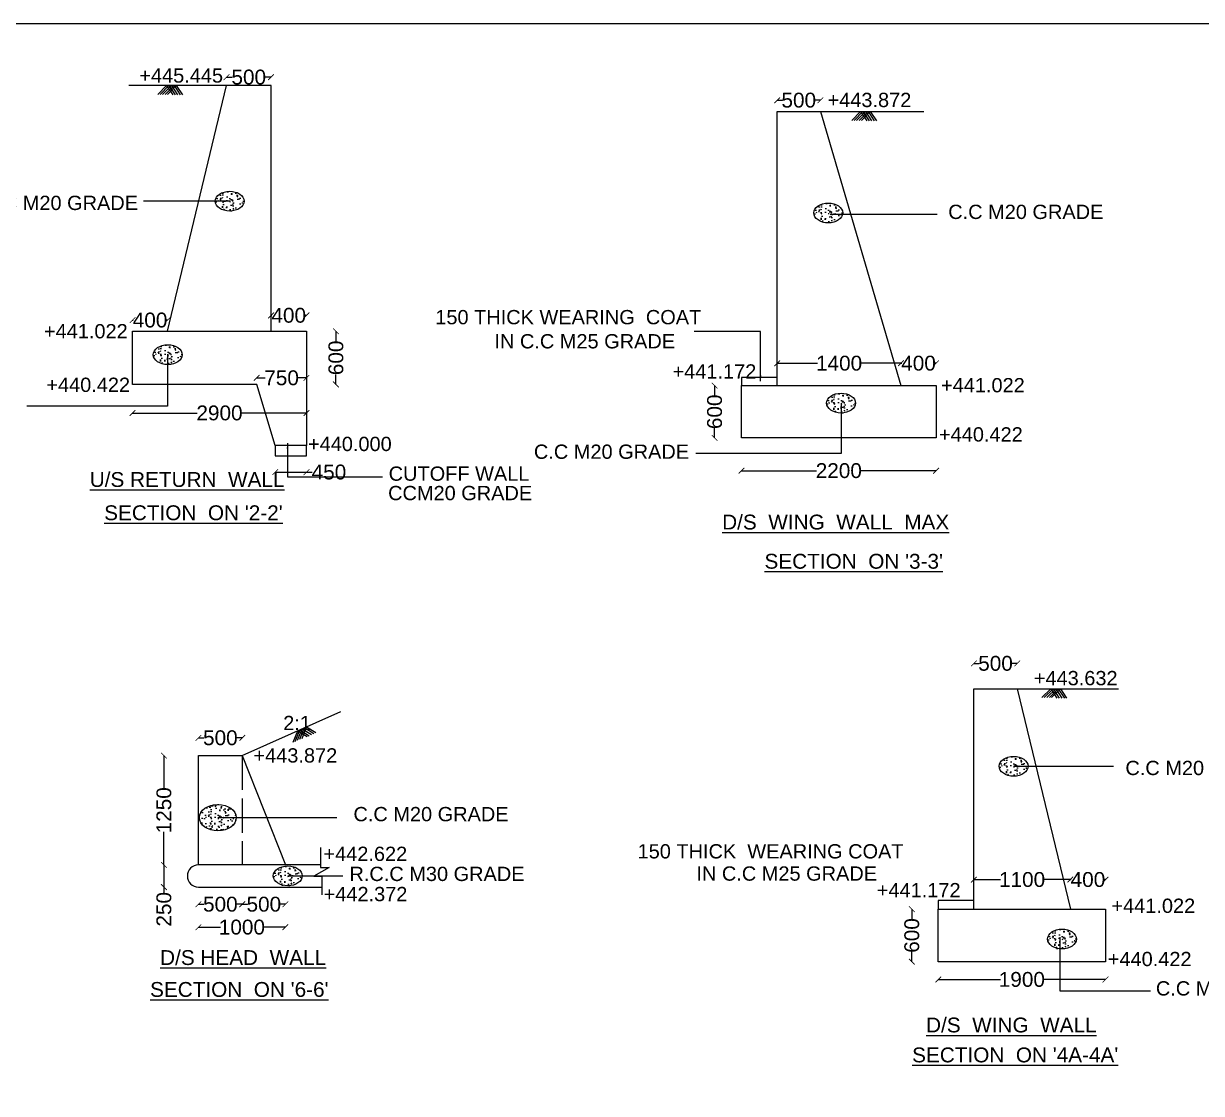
# Model space of a CAD drawing. Header units: millimetres. Extents: x 5759659 to 5765491, y 20978999 to 20982729.
# Drawn here: x 5761202 to 5763265, y 20980856 to 20982729 of the extents above; entities that cross this region are included whole.
import ezdxf

# ---------------------------------------------------------------- set-up
doc = ezdxf.new("R2010")
doc.units = ezdxf.units.MM
doc.header["$MEASUREMENT"] = 0
doc.linetypes.add('ACAD_ISO02W100', pattern=[15, 12, -3])
for name, color, linetype in [('DIMENSIONS', 7, 'Continuous'), ('DRAWING', 7, 'Continuous'), ('TEXT', 1, 'Continuous')]:
    doc.layers.add(name, color=color, linetype=linetype)
doc.styles.get("Standard").update_dxf_attribs({"font": 'arial.ttf', "height": 26})
doc.dimstyles.get("Standard").update_dxf_attribs({"dimtxt": 26, "dimasz": 10, "dimexe": 0.18, "dimexo": 0.0625, "dimgap": 0.09, "dimtad": 0, "dimdec": 0, "dimzin": 0, "dimdsep": 46, "dimtxsty": 'Standard', "dimblk": 'ARCHTICK', "dimcen": 0.09, "dimse1": 1, "dimse2": 1, "dimadec": 0, "dimazin": 0, "dimtfac": 1, "dimtdec": 0, "dimtofl": 0, "dimtmove": 0, "dimatfit": 3, "dimfxl": 1, "dimtolj": 1, "dimtzin": 0, "dimarcsym": 0})

# ---------------------------------------------------------------- blocks, each defined once
blk = doc.blocks.new('_ArchTick')
at = {"color": 0, "linetype": 'ByBlock', "const_width": 0.15}
blk.add_lwpolyline([(-0.5, -0.5), (0.5, 0.5)], dxfattribs=at)
blk = doc.blocks.new('*D10')
at = {"layer": 'Defpoints', "color": 0, "transparency": 16777216}
for p in [(5761557.6, 20982620), (5761635.6, 20982634.9), (5761635.6, 20982620)]:
    blk.add_point(p, dxfattribs=at)
at = {"layer": 'DIMENSIONS', "color": 0, "lineweight": -2, "transparency": 16777216}
for p, q in [((5761557.6, 20982634.9), (5761567.8, 20982634.9)), ((5761635.6, 20982634.9), (5761625.4, 20982634.9))]:
    blk.add_line(p, q, dxfattribs=at)
at = {"layer": 'DIMENSIONS', "color": 0, "lineweight": -2, "transparency": 16777216, "xscale": 10, "yscale": 10, "zscale": 10, "rotation": 180}
blk.add_blockref('_ArchTick', (5761557.6, 20982634.9), dxfattribs=at)
at = {"layer": 'DIMENSIONS', "color": 0, "lineweight": -2, "transparency": 16777216, "xscale": 10, "yscale": 10, "zscale": 10}
blk.add_blockref('_ArchTick', (5761635.6, 20982634.9), dxfattribs=at)
at = {"layer": 'DIMENSIONS', "color": 0, "transparency": 16777216, "insert": (5761596.6, 20982634.9), "char_height": 26, "attachment_point": 5}
blk.add_mtext('\\A1;500', dxfattribs=at)
blk = doc.blocks.new('*D11')
at = {"layer": 'Defpoints', "color": 0, "transparency": 16777216}
for p in [(5761454.5, 20982209.6), (5761393.1, 20982190), (5761454.5, 20982190)]:
    blk.add_point(p, dxfattribs=at)
at = {"layer": 'DIMENSIONS', "color": 0, "lineweight": -2, "transparency": 16777216}
for p, q in [((5761393.1, 20982209.6), (5761394.5, 20982209.6)), ((5761454.5, 20982209.6), (5761453.1, 20982209.6))]:
    blk.add_line(p, q, dxfattribs=at)
at = {"layer": 'DIMENSIONS', "color": 0, "lineweight": -2, "transparency": 16777216, "xscale": 10, "yscale": 10, "zscale": 10, "rotation": 180}
blk.add_blockref('_ArchTick', (5761393.1, 20982209.6), dxfattribs=at)
at = {"layer": 'DIMENSIONS', "color": 0, "lineweight": -2, "transparency": 16777216, "xscale": 10, "yscale": 10, "zscale": 10}
blk.add_blockref('_ArchTick', (5761454.5, 20982209.6), dxfattribs=at)
at = {"layer": 'DIMENSIONS', "color": 0, "transparency": 16777216, "insert": (5761423.8, 20982209.6), "char_height": 26, "attachment_point": 5}
blk.add_mtext('\\A1;400', dxfattribs=at)
blk = doc.blocks.new('*D12')
at = {"layer": 'Defpoints', "color": 0, "transparency": 16777216}
for p in [(5761697.7, 20982217.9), (5761635.6, 20982190), (5761697.7, 20982190)]:
    blk.add_point(p, dxfattribs=at)
at = {"layer": 'DIMENSIONS', "color": 0, "lineweight": -2, "transparency": 16777216}
for p, q in [((5761635.6, 20982217.9), (5761637.3, 20982217.9)), ((5761697.7, 20982217.9), (5761695.9, 20982217.9))]:
    blk.add_line(p, q, dxfattribs=at)
at = {"layer": 'DIMENSIONS', "color": 0, "lineweight": -2, "transparency": 16777216, "xscale": 10, "yscale": 10, "zscale": 10, "rotation": 180}
blk.add_blockref('_ArchTick', (5761635.6, 20982217.9), dxfattribs=at)
at = {"layer": 'DIMENSIONS', "color": 0, "lineweight": -2, "transparency": 16777216, "xscale": 10, "yscale": 10, "zscale": 10}
blk.add_blockref('_ArchTick', (5761697.7, 20982217.9), dxfattribs=at)
at = {"layer": 'DIMENSIONS', "color": 0, "transparency": 16777216, "insert": (5761666.6, 20982217.9), "char_height": 26, "attachment_point": 5}
blk.add_mtext('\\A1;400', dxfattribs=at)
blk = doc.blocks.new('*D13')
at = {"layer": 'Defpoints', "color": 0, "transparency": 16777216}
for p in [(5761697.7, 20982190), (5761610.5, 20982097.1), (5761749.3, 20982097.1)]:
    blk.add_point(p, dxfattribs=at)
at = {"layer": 'DIMENSIONS', "color": 0, "lineweight": -2, "transparency": 16777216}
for p, q in [((5761749.3, 20982190), (5761749.3, 20982172.4)), ((5761749.3, 20982097.1), (5761749.3, 20982114.7))]:
    blk.add_line(p, q, dxfattribs=at)
at = {"layer": 'DIMENSIONS', "color": 0, "lineweight": -2, "transparency": 16777216, "xscale": 10, "yscale": 10, "zscale": 10}
for p, rotation in [((5761749.3, 20982190), 90), ((5761749.3, 20982097.1), 270)]:
    blk.add_blockref('_ArchTick', p, dxfattribs=dict(at, rotation=rotation))
at = {"layer": 'DIMENSIONS', "color": 0, "transparency": 16777216, "insert": (5761749.3, 20982143.5), "char_height": 26, "attachment_point": 5, "rotation": 90}
blk.add_mtext('\\A1;600', dxfattribs=at)
blk = doc.blocks.new('*D14')
at = {"layer": 'Defpoints', "color": 0, "transparency": 16777216}
for p in [(5761697.7, 20982108.5), (5761610.5, 20982097.1), (5761697.7, 20982097.1)]:
    blk.add_point(p, dxfattribs=at)
at = {"layer": 'DIMENSIONS', "color": 0, "lineweight": -2, "transparency": 16777216}
for p, q in [((5761610.5, 20982108.5), (5761625.4, 20982108.5)), ((5761697.7, 20982108.5), (5761682.7, 20982108.5))]:
    blk.add_line(p, q, dxfattribs=at)
at = {"layer": 'DIMENSIONS', "color": 0, "lineweight": -2, "transparency": 16777216, "xscale": 10, "yscale": 10, "zscale": 10, "rotation": 180}
blk.add_blockref('_ArchTick', (5761610.5, 20982108.5), dxfattribs=at)
at = {"layer": 'DIMENSIONS', "color": 0, "lineweight": -2, "transparency": 16777216, "xscale": 10, "yscale": 10, "zscale": 10}
blk.add_blockref('_ArchTick', (5761697.7, 20982108.5), dxfattribs=at)
at = {"layer": 'DIMENSIONS', "color": 0, "transparency": 16777216, "insert": (5761654.1, 20982108.5), "char_height": 26, "attachment_point": 5}
blk.add_mtext('\\A1;750', dxfattribs=at)
blk = doc.blocks.new('*D15')
at = {"layer": 'Defpoints', "color": 0, "transparency": 16777216}
for p in [(5761393.1, 20982097.1), (5761697.7, 20982047), (5761697.7, 20982043.7)]:
    blk.add_point(p, dxfattribs=at)
at = {"layer": 'DIMENSIONS', "color": 0, "lineweight": -2, "transparency": 16777216}
for p, q in [((5761393.1, 20982047), (5761506.3, 20982047)), ((5761697.7, 20982047), (5761584.5, 20982047))]:
    blk.add_line(p, q, dxfattribs=at)
at = {"layer": 'DIMENSIONS', "color": 0, "lineweight": -2, "transparency": 16777216, "xscale": 10, "yscale": 10, "zscale": 10, "rotation": 180}
blk.add_blockref('_ArchTick', (5761393.1, 20982047), dxfattribs=at)
at = {"layer": 'DIMENSIONS', "color": 0, "lineweight": -2, "transparency": 16777216, "xscale": 10, "yscale": 10, "zscale": 10}
blk.add_blockref('_ArchTick', (5761697.7, 20982047), dxfattribs=at)
at = {"layer": 'DIMENSIONS', "color": 0, "transparency": 16777216, "insert": (5761545.4, 20982047), "char_height": 26, "attachment_point": 5}
blk.add_mtext('\\A1;2900', dxfattribs=at)
blk = doc.blocks.new('*D16')
at = {"layer": 'Defpoints', "color": 0, "transparency": 16777216}
for p in [(5761643, 20981972), (5761697.7, 20981972), (5761697.7, 20981943.5)]:
    blk.add_point(p, dxfattribs=at)
at = {"layer": 'DIMENSIONS', "color": 0, "lineweight": -2, "transparency": 16777216}
for p, q in [((5761643, 20981943.5), (5761697.7, 20981943.5)), ((5761697.7, 20981943.5), (5761707.7, 20981943.5))]:
    blk.add_line(p, q, dxfattribs=at)
at = {"layer": 'DIMENSIONS', "color": 0, "lineweight": -2, "transparency": 16777216, "xscale": 10, "yscale": 10, "zscale": 10, "rotation": 180}
blk.add_blockref('_ArchTick', (5761643, 20981943.5), dxfattribs=at)
at = {"layer": 'DIMENSIONS', "color": 0, "lineweight": -2, "transparency": 16777216, "xscale": 10, "yscale": 10, "zscale": 10}
blk.add_blockref('_ArchTick', (5761697.7, 20981943.5), dxfattribs=at)
at = {"layer": 'DIMENSIONS', "color": 0, "transparency": 16777216, "insert": (5761737, 20981943.5), "char_height": 26, "attachment_point": 5}
blk.add_mtext('\\A1;450', dxfattribs=at)
blk = doc.blocks.new('*D17')
at = {"layer": 'Defpoints', "color": 0, "transparency": 16777216}
for p in [(5762597.5, 20982594.5), (5762521.8, 20982574.5), (5762597.5, 20982574.5)]:
    blk.add_point(p, dxfattribs=at)
at = {"layer": 'DIMENSIONS', "color": 0, "lineweight": -2, "transparency": 16777216}
for p, q in [((5762521.8, 20982594.5), (5762530.9, 20982594.5)), ((5762597.5, 20982594.5), (5762588.4, 20982594.5))]:
    blk.add_line(p, q, dxfattribs=at)
at = {"layer": 'DIMENSIONS', "color": 0, "lineweight": -2, "transparency": 16777216, "xscale": 10, "yscale": 10, "zscale": 10, "rotation": 180}
blk.add_blockref('_ArchTick', (5762521.8, 20982594.5), dxfattribs=at)
at = {"layer": 'DIMENSIONS', "color": 0, "lineweight": -2, "transparency": 16777216, "xscale": 10, "yscale": 10, "zscale": 10}
blk.add_blockref('_ArchTick', (5762597.5, 20982594.5), dxfattribs=at)
at = {"layer": 'DIMENSIONS', "color": 0, "transparency": 16777216, "insert": (5762559.6, 20982594.5), "char_height": 26, "attachment_point": 5}
blk.add_mtext('\\A1;500', dxfattribs=at)
blk = doc.blocks.new('*D18')
at = {"layer": 'Defpoints', "color": 0, "transparency": 16777216}
for p in [(5762459.4, 20982094.9), (5762412.3, 20982003.3), (5762459.4, 20982003.3)]:
    blk.add_point(p, dxfattribs=at)
at = {"layer": 'DIMENSIONS', "color": 0, "lineweight": -2, "transparency": 16777216}
for p, q in [((5762412.3, 20982094.9), (5762412.3, 20982077.9)), ((5762412.3, 20982003.3), (5762412.3, 20982020.3))]:
    blk.add_line(p, q, dxfattribs=at)
at = {"layer": 'DIMENSIONS', "color": 0, "lineweight": -2, "transparency": 16777216, "xscale": 10, "yscale": 10, "zscale": 10}
for p, rotation in [((5762412.3, 20982094.9), 90), ((5762412.3, 20982003.3), 270)]:
    blk.add_blockref('_ArchTick', p, dxfattribs=dict(at, rotation=rotation))
at = {"layer": 'DIMENSIONS', "color": 0, "transparency": 16777216, "insert": (5762412.3, 20982049.1), "char_height": 26, "attachment_point": 5, "rotation": 90}
blk.add_mtext('\\A1;600', dxfattribs=at)
blk = doc.blocks.new('*D19')
at = {"layer": 'Defpoints', "color": 0, "transparency": 16777216}
for p in [(5762738.6, 20982134.1), (5762521.8, 20982094.9), (5762738.6, 20982094.9)]:
    blk.add_point(p, dxfattribs=at)
at = {"layer": 'DIMENSIONS', "color": 0, "lineweight": -2, "transparency": 16777216}
for p, q in [((5762521.8, 20982134.1), (5762592.5, 20982134.1)), ((5762738.6, 20982134.1), (5762667.8, 20982134.1))]:
    blk.add_line(p, q, dxfattribs=at)
at = {"layer": 'DIMENSIONS', "color": 0, "lineweight": -2, "transparency": 16777216, "xscale": 10, "yscale": 10, "zscale": 10, "rotation": 180}
blk.add_blockref('_ArchTick', (5762521.8, 20982134.1), dxfattribs=at)
at = {"layer": 'DIMENSIONS', "color": 0, "lineweight": -2, "transparency": 16777216, "xscale": 10, "yscale": 10, "zscale": 10}
blk.add_blockref('_ArchTick', (5762738.6, 20982134.1), dxfattribs=at)
at = {"layer": 'DIMENSIONS', "color": 0, "transparency": 16777216, "insert": (5762630.2, 20982134.1), "char_height": 26, "attachment_point": 5}
blk.add_mtext('\\A1;1400', dxfattribs=at)
blk = doc.blocks.new('*D20')
at = {"layer": 'Defpoints', "color": 0, "transparency": 16777216}
for p in [(5762800, 20982134.1), (5762738.6, 20982094.9), (5762800, 20982094.9)]:
    blk.add_point(p, dxfattribs=at)
at = {"layer": 'DIMENSIONS', "color": 0, "lineweight": -2, "transparency": 16777216}
for p, q in [((5762738.6, 20982134.1), (5762740, 20982134.1)), ((5762800, 20982134.1), (5762798.6, 20982134.1))]:
    blk.add_line(p, q, dxfattribs=at)
at = {"layer": 'DIMENSIONS', "color": 0, "lineweight": -2, "transparency": 16777216, "xscale": 10, "yscale": 10, "zscale": 10, "rotation": 180}
blk.add_blockref('_ArchTick', (5762738.6, 20982134.1), dxfattribs=at)
at = {"layer": 'DIMENSIONS', "color": 0, "lineweight": -2, "transparency": 16777216, "xscale": 10, "yscale": 10, "zscale": 10}
blk.add_blockref('_ArchTick', (5762800, 20982134.1), dxfattribs=at)
at = {"layer": 'DIMENSIONS', "color": 0, "transparency": 16777216, "insert": (5762769.3, 20982134.1), "char_height": 26, "attachment_point": 5}
blk.add_mtext('\\A1;400', dxfattribs=at)
blk = doc.blocks.new('*D21')
at = {"layer": 'Defpoints', "color": 0, "transparency": 16777216}
for p in [(5762459.4, 20982003.3), (5762800, 20982003.3), (5762800, 20981946)]:
    blk.add_point(p, dxfattribs=at)
at = {"layer": 'DIMENSIONS', "color": 0, "lineweight": -2, "transparency": 16777216}
for p, q in [((5762459.4, 20981946), (5762590.6, 20981946)), ((5762800, 20981946), (5762668.8, 20981946))]:
    blk.add_line(p, q, dxfattribs=at)
at = {"layer": 'DIMENSIONS', "color": 0, "lineweight": -2, "transparency": 16777216, "xscale": 10, "yscale": 10, "zscale": 10, "rotation": 180}
blk.add_blockref('_ArchTick', (5762459.4, 20981946), dxfattribs=at)
at = {"layer": 'DIMENSIONS', "color": 0, "lineweight": -2, "transparency": 16777216, "xscale": 10, "yscale": 10, "zscale": 10}
blk.add_blockref('_ArchTick', (5762800, 20981946), dxfattribs=at)
at = {"layer": 'DIMENSIONS', "color": 0, "transparency": 16777216, "insert": (5762629.7, 20981946), "char_height": 26, "attachment_point": 5}
blk.add_mtext('\\A1;2200', dxfattribs=at)
blk = doc.blocks.new('*D35')
at = {"layer": 'Defpoints', "color": 0, "transparency": 16777216}
for p in [(5761585.2, 20981478.4), (5761508.5, 20981447.4), (5761585.2, 20981447.4)]:
    blk.add_point(p, dxfattribs=at)
at = {"layer": 'DIMENSIONS', "color": 0, "lineweight": -2, "transparency": 16777216}
for p, q in [((5761508.5, 20981478.4), (5761518.1, 20981478.4)), ((5761585.2, 20981478.4), (5761575.6, 20981478.4))]:
    blk.add_line(p, q, dxfattribs=at)
at = {"layer": 'DIMENSIONS', "color": 0, "lineweight": -2, "transparency": 16777216, "xscale": 10, "yscale": 10, "zscale": 10, "rotation": 180}
blk.add_blockref('_ArchTick', (5761508.5, 20981478.4), dxfattribs=at)
at = {"layer": 'DIMENSIONS', "color": 0, "lineweight": -2, "transparency": 16777216, "xscale": 10, "yscale": 10, "zscale": 10}
blk.add_blockref('_ArchTick', (5761585.2, 20981478.4), dxfattribs=at)
at = {"layer": 'DIMENSIONS', "color": 0, "transparency": 16777216, "insert": (5761546.9, 20981478.4), "char_height": 26, "attachment_point": 5}
blk.add_mtext('\\A1;500', dxfattribs=at)
blk = doc.blocks.new('*D36')
at = {"layer": 'Defpoints', "color": 0, "transparency": 16777216}
for p in [(5761508.5, 20981447.4), (5761448.1, 20981255.9), (5761508.5, 20981255.9)]:
    blk.add_point(p, dxfattribs=at)
at = {"layer": 'DIMENSIONS', "color": 0, "lineweight": -2, "transparency": 16777216}
for p, q in [((5761448.1, 20981447.4), (5761448.1, 20981389.3)), ((5761448.1, 20981255.9), (5761448.1, 20981314))]:
    blk.add_line(p, q, dxfattribs=at)
at = {"layer": 'DIMENSIONS', "color": 0, "lineweight": -2, "transparency": 16777216, "xscale": 10, "yscale": 10, "zscale": 10}
for p, rotation in [((5761448.1, 20981447.4), 90), ((5761448.1, 20981255.9), 270)]:
    blk.add_blockref('_ArchTick', p, dxfattribs=dict(at, rotation=rotation))
at = {"layer": 'DIMENSIONS', "color": 0, "transparency": 16777216, "insert": (5761448.1, 20981351.6), "char_height": 26, "attachment_point": 5, "rotation": 90}
blk.add_mtext('\\A1;1250', dxfattribs=at)
blk = doc.blocks.new('*D37')
at = {"layer": 'Defpoints', "color": 0, "transparency": 16777216}
for p in [(5761508.5, 20981255.9), (5761448.1, 20981217.2), (5761508.5, 20981217.2)]:
    blk.add_point(p, dxfattribs=at)
at = {"layer": 'DIMENSIONS', "color": 0, "lineweight": -2, "transparency": 16777216}
for p, q in [((5761448.1, 20981255.9), (5761448.1, 20981217.2)), ((5761448.1, 20981217.2), (5761448.1, 20981207.2))]:
    blk.add_line(p, q, dxfattribs=at)
at = {"layer": 'DIMENSIONS', "color": 0, "lineweight": -2, "transparency": 16777216, "xscale": 10, "yscale": 10, "zscale": 10}
for p, rotation in [((5761448.1, 20981255.9), 90), ((5761448.1, 20981217.2), 270)]:
    blk.add_blockref('_ArchTick', p, dxfattribs=dict(at, rotation=rotation))
at = {"layer": 'DIMENSIONS', "color": 0, "transparency": 16777216, "insert": (5761448.1, 20981178.3), "char_height": 26, "attachment_point": 5, "rotation": 90}
blk.add_mtext('\\A1;250', dxfattribs=at)
blk = doc.blocks.new('*D38')
at = {"layer": 'Defpoints', "color": 0, "transparency": 16777216}
for p in [(5761508.5, 20981255.9), (5761585.2, 20981255.9), (5761585.2, 20981187.1)]:
    blk.add_point(p, dxfattribs=at)
at = {"layer": 'DIMENSIONS', "color": 0, "lineweight": -2, "transparency": 16777216}
for p, q in [((5761508.5, 20981187.1), (5761518.1, 20981187.1)), ((5761585.2, 20981187.1), (5761575.6, 20981187.1))]:
    blk.add_line(p, q, dxfattribs=at)
at = {"layer": 'DIMENSIONS', "color": 0, "lineweight": -2, "transparency": 16777216, "xscale": 10, "yscale": 10, "zscale": 10, "rotation": 180}
blk.add_blockref('_ArchTick', (5761508.5, 20981187.1), dxfattribs=at)
at = {"layer": 'DIMENSIONS', "color": 0, "lineweight": -2, "transparency": 16777216, "xscale": 10, "yscale": 10, "zscale": 10}
blk.add_blockref('_ArchTick', (5761585.2, 20981187.1), dxfattribs=at)
at = {"layer": 'DIMENSIONS', "color": 0, "transparency": 16777216, "insert": (5761546.9, 20981187.1), "char_height": 26, "attachment_point": 5}
blk.add_mtext('\\A1;500', dxfattribs=at)
blk = doc.blocks.new('*D39')
at = {"layer": 'Defpoints', "color": 0, "transparency": 16777216}
for p in [(5761585.2, 20981255.9), (5761660.7, 20981255.9), (5761660.7, 20981187.1)]:
    blk.add_point(p, dxfattribs=at)
at = {"layer": 'DIMENSIONS', "color": 0, "lineweight": -2, "transparency": 16777216}
for p, q in [((5761585.2, 20981187.1), (5761594.2, 20981187.1)), ((5761660.7, 20981187.1), (5761651.7, 20981187.1))]:
    blk.add_line(p, q, dxfattribs=at)
at = {"layer": 'DIMENSIONS', "color": 0, "lineweight": -2, "transparency": 16777216, "xscale": 10, "yscale": 10, "zscale": 10, "rotation": 180}
blk.add_blockref('_ArchTick', (5761585.2, 20981187.1), dxfattribs=at)
at = {"layer": 'DIMENSIONS', "color": 0, "lineweight": -2, "transparency": 16777216, "xscale": 10, "yscale": 10, "zscale": 10}
blk.add_blockref('_ArchTick', (5761660.7, 20981187.1), dxfattribs=at)
at = {"layer": 'DIMENSIONS', "color": 0, "transparency": 16777216, "insert": (5761623, 20981187.1), "char_height": 26, "attachment_point": 5}
blk.add_mtext('\\A1;500', dxfattribs=at)
blk = doc.blocks.new('*D40')
at = {"layer": 'Defpoints', "color": 0, "transparency": 16777216}
for p in [(5761508.5, 20981255.9), (5761660.7, 20981255.9), (5761660.7, 20981147)]:
    blk.add_point(p, dxfattribs=at)
at = {"layer": 'DIMENSIONS', "color": 0, "lineweight": -2, "transparency": 16777216}
for p, q in [((5761508.5, 20981147), (5761547, 20981147)), ((5761660.7, 20981147), (5761622.3, 20981147))]:
    blk.add_line(p, q, dxfattribs=at)
at = {"layer": 'DIMENSIONS', "color": 0, "lineweight": -2, "transparency": 16777216, "xscale": 10, "yscale": 10, "zscale": 10, "rotation": 180}
blk.add_blockref('_ArchTick', (5761508.5, 20981147), dxfattribs=at)
at = {"layer": 'DIMENSIONS', "color": 0, "lineweight": -2, "transparency": 16777216, "xscale": 10, "yscale": 10, "zscale": 10}
blk.add_blockref('_ArchTick', (5761660.7, 20981147), dxfattribs=at)
at = {"layer": 'DIMENSIONS', "color": 0, "transparency": 16777216, "insert": (5761584.6, 20981147), "char_height": 26, "attachment_point": 5}
blk.add_mtext('\\A1;1000', dxfattribs=at)
blk = doc.blocks.new('*D41')
at = {"layer": 'Defpoints', "color": 0, "transparency": 16777216}
for p in [(5762942.1, 20981608.7), (5762866.2, 20981564.2), (5762942.1, 20981564.2)]:
    blk.add_point(p, dxfattribs=at)
at = {"layer": 'DIMENSIONS', "color": 0, "lineweight": -2, "transparency": 16777216}
for p, q in [((5762866.2, 20981608.7), (5762875.4, 20981608.7)), ((5762942.1, 20981608.7), (5762932.9, 20981608.7))]:
    blk.add_line(p, q, dxfattribs=at)
at = {"layer": 'DIMENSIONS', "color": 0, "lineweight": -2, "transparency": 16777216, "xscale": 10, "yscale": 10, "zscale": 10, "rotation": 180}
blk.add_blockref('_ArchTick', (5762866.2, 20981608.7), dxfattribs=at)
at = {"layer": 'DIMENSIONS', "color": 0, "lineweight": -2, "transparency": 16777216, "xscale": 10, "yscale": 10, "zscale": 10}
blk.add_blockref('_ArchTick', (5762942.1, 20981608.7), dxfattribs=at)
at = {"layer": 'DIMENSIONS', "color": 0, "transparency": 16777216, "insert": (5762904.1, 20981608.7), "char_height": 26, "attachment_point": 5}
blk.add_mtext('\\A1;500', dxfattribs=at)
blk = doc.blocks.new('*D42')
at = {"layer": 'Defpoints', "color": 0, "transparency": 16777216}
for p in [(5763035.1, 20981230.3), (5762866.2, 20981178.6), (5763035.1, 20981178.6)]:
    blk.add_point(p, dxfattribs=at)
at = {"layer": 'DIMENSIONS', "color": 0, "lineweight": -2, "transparency": 16777216}
for p, q in [((5762866.2, 20981230.3), (5762913, 20981230.3)), ((5763035.1, 20981230.3), (5762988.3, 20981230.3))]:
    blk.add_line(p, q, dxfattribs=at)
at = {"layer": 'DIMENSIONS', "color": 0, "lineweight": -2, "transparency": 16777216, "xscale": 10, "yscale": 10, "zscale": 10, "rotation": 180}
blk.add_blockref('_ArchTick', (5762866.2, 20981230.3), dxfattribs=at)
at = {"layer": 'DIMENSIONS', "color": 0, "lineweight": -2, "transparency": 16777216, "xscale": 10, "yscale": 10, "zscale": 10}
blk.add_blockref('_ArchTick', (5763035.1, 20981230.3), dxfattribs=at)
at = {"layer": 'DIMENSIONS', "color": 0, "transparency": 16777216, "insert": (5762950.6, 20981230.3), "char_height": 26, "attachment_point": 5}
blk.add_mtext('\\A1;1100', dxfattribs=at)
blk = doc.blocks.new('*D43')
at = {"layer": 'Defpoints', "color": 0, "transparency": 16777216}
for p in [(5763096.7, 20981230.3), (5763035.1, 20981178.6), (5763096.7, 20981178.6)]:
    blk.add_point(p, dxfattribs=at)
at = {"layer": 'DIMENSIONS', "color": 0, "lineweight": -2, "transparency": 16777216}
for p, q in [((5763035.1, 20981230.3), (5763036.6, 20981230.3)), ((5763096.7, 20981230.3), (5763095.2, 20981230.3))]:
    blk.add_line(p, q, dxfattribs=at)
at = {"layer": 'DIMENSIONS', "color": 0, "lineweight": -2, "transparency": 16777216, "xscale": 10, "yscale": 10, "zscale": 10, "rotation": 180}
blk.add_blockref('_ArchTick', (5763035.1, 20981230.3), dxfattribs=at)
at = {"layer": 'DIMENSIONS', "color": 0, "lineweight": -2, "transparency": 16777216, "xscale": 10, "yscale": 10, "zscale": 10}
blk.add_blockref('_ArchTick', (5763096.7, 20981230.3), dxfattribs=at)
at = {"layer": 'DIMENSIONS', "color": 0, "transparency": 16777216, "insert": (5763065.9, 20981230.3), "char_height": 26, "attachment_point": 5}
blk.add_mtext('\\A1;400', dxfattribs=at)
blk = doc.blocks.new('*D44')
at = {"layer": 'Defpoints', "color": 0, "transparency": 16777216}
for p in [(5762803.8, 20981178.6), (5762757.6, 20981086.5), (5762803.8, 20981086.5)]:
    blk.add_point(p, dxfattribs=at)
at = {"layer": 'DIMENSIONS', "color": 0, "lineweight": -2, "transparency": 16777216}
for p, q in [((5762757.6, 20981178.6), (5762757.6, 20981161.4)), ((5762757.6, 20981086.5), (5762757.6, 20981103.7))]:
    blk.add_line(p, q, dxfattribs=at)
at = {"layer": 'DIMENSIONS', "color": 0, "lineweight": -2, "transparency": 16777216, "xscale": 10, "yscale": 10, "zscale": 10}
for p, rotation in [((5762757.6, 20981178.6), 90), ((5762757.6, 20981086.5), 270)]:
    blk.add_blockref('_ArchTick', p, dxfattribs=dict(at, rotation=rotation))
at = {"layer": 'DIMENSIONS', "color": 0, "transparency": 16777216, "insert": (5762757.6, 20981132.5), "char_height": 26, "attachment_point": 5, "rotation": 90}
blk.add_mtext('\\A1;600', dxfattribs=at)
blk = doc.blocks.new('*D45')
at = {"layer": 'Defpoints', "color": 0, "transparency": 16777216}
for p in [(5762803.8, 20981086.5), (5763096.7, 20981086.5), (5763096.7, 20981055.4)]:
    blk.add_point(p, dxfattribs=at)
at = {"layer": 'DIMENSIONS', "color": 0, "lineweight": -2, "transparency": 16777216}
for p, q in [((5762803.8, 20981055.4), (5762912.6, 20981055.4)), ((5763096.7, 20981055.4), (5762987.9, 20981055.4))]:
    blk.add_line(p, q, dxfattribs=at)
at = {"layer": 'DIMENSIONS', "color": 0, "lineweight": -2, "transparency": 16777216, "xscale": 10, "yscale": 10, "zscale": 10, "rotation": 180}
blk.add_blockref('_ArchTick', (5762803.8, 20981055.4), dxfattribs=at)
at = {"layer": 'DIMENSIONS', "color": 0, "lineweight": -2, "transparency": 16777216, "xscale": 10, "yscale": 10, "zscale": 10}
blk.add_blockref('_ArchTick', (5763096.7, 20981055.4), dxfattribs=at)
at = {"layer": 'DIMENSIONS', "color": 0, "transparency": 16777216, "insert": (5762950.2, 20981055.4), "char_height": 26, "attachment_point": 5}
blk.add_mtext('\\A1;1900', dxfattribs=at)

msp = doc.modelspace()

# ---------------------------------------------------------------- hatches: boundary and pattern name
at = {"layer": 'DRAWING'}
h = msp.add_hatch(dxfattribs=at)
h.set_pattern_fill('AR-CONC', color=0, scale=3, style=0)
h.set_pattern_definition([(50, (1417.504, 312.207), (21.517805478, -1.88256405), [2.25, -24.75]), (355, (1417.504, 312.207), (-4.162540008, 22.56576401), [1.8, -19.8]), (100.4514, (1419.297, 312.05), (17.355281451, 20.683186262), [1.9122057, -21.03426336]), (46.1842, (1417.504, 318.207), (32.01723146, -4.96557043), [3.375, -37.125]), (96.6356, (1420.172, 317.794), (28.039881166, 29.223536127), [2.86830864, -31.55139]), (351.1842, (1417.504, 318.207), (28.039858354, 29.22355803), [2.7, -29.7]), (21, (1420.504, 316.707), (17.907211564, -12.07856672), [2.25, -24.75]), (326, (1420.504, 316.707), (7.299459958, 21.754501351), [1.8, -19.8]), (71.4514, (1421.996, 315.7), (25.206678857, 9.675914901), [1.9122057, -21.03426336]), (37.5, (1417.5035, 312.2075), (0.3647956595, 9.986815615), [0, -19.56, 0, -20.1, 0, -19.875]), (7.5, (1417.504, 312.207), (7.8920861233, 11.8323513565), [0, -11.46, 0, -19.11, 0, -7.575]), (327.5, (1410.8135, 312.2075), (16.0146730852, -0.676646152), [0, -7.5, 0, -23.4, 0, -31.05]), (317.5, (1407.814, 312.207), (17.49558508, 3.00314947), [0, -9.75, 0, -15.54, 0, -22.05])])
edge = h.paths.add_edge_path()
edge.add_ellipse((5761563.2, 20982417.8), major_axis=(-25.3, 0), ratio=0.687205, start_angle=0, end_angle=360)
h = msp.add_hatch(dxfattribs=at)
h.set_pattern_fill('AR-CONC', color=0, scale=3, style=0)
h.set_pattern_definition([(50, (2465.612, 291.678), (21.517805478, -1.88256405), [2.25, -24.75]), (355, (2465.612, 291.678), (-4.162540008, 22.56576401), [1.8, -19.8]), (100.4514, (2467.405, 291.52), (17.355281451, 20.683186262), [1.9122057, -21.03426336]), (46.1842, (2465.612, 297.678), (32.01723146, -4.96557043), [3.375, -37.125]), (96.6356, (2468.28, 297.264), (28.039881166, 29.223536127), [2.86830864, -31.55139]), (351.1842, (2465.61, 297.678), (28.039858354, 29.22355803), [2.7, -29.7]), (21, (2468.612, 296.178), (17.907211564, -12.07856672), [2.25, -24.75]), (326, (2468.612, 296.178), (7.299459958, 21.754501351), [1.8, -19.8]), (71.4514, (2470.104, 295.171), (25.206678857, 9.675914901), [1.9122057, -21.03426336]), (37.5, (2465.6116, 291.678), (0.3647956595, 9.986815615), [0, -19.56, 0, -20.1, 0, -19.875]), (7.5, (2465.612, 291.678), (7.8920861233, 11.8323513565), [0, -11.46, 0, -19.11, 0, -7.575]), (327.5, (2458.922, 291.678), (16.0146730852, -0.676646152), [0, -7.5, 0, -23.4, 0, -31.05]), (317.5, (2455.922, 291.678), (17.49558508, 3.00314947), [0, -9.75, 0, -15.54, 0, -22.05])])
edge = h.paths.add_edge_path()
edge.add_ellipse((5762611.3, 20982397.2), major_axis=(-25.3, 0), ratio=0.687205, start_angle=0, end_angle=360)
h = msp.add_hatch(dxfattribs=at)
h.set_pattern_fill('AR-CONC', color=0, scale=3, style=0)
h.set_pattern_definition([(50, (1309.15, 43.53), (21.517805478, -1.88256405), [2.25, -24.75]), (355, (1309.15, 43.53), (-4.162540008, 22.56576401), [1.8, -19.8]), (100.4514, (1310.942, 43.374), (17.355281451, 20.683186262), [1.9122057, -21.03426336]), (46.1842, (1309.15, 49.53), (32.01723146, -4.96557043), [3.375, -37.125]), (96.6356, (1311.817, 49.117), (28.039881166, 29.223536127), [2.86830864, -31.55139]), (351.1842, (1309.15, 49.53), (28.039858354, 29.22355803), [2.7, -29.7]), (21, (1312.15, 48.03), (17.907211564, -12.07856672), [2.25, -24.75]), (326, (1312.15, 48.03), (7.299459958, 21.754501351), [1.8, -19.8]), (71.4514, (1313.641, 47.024), (25.206678857, 9.675914901), [1.9122057, -21.03426336]), (37.5, (1309.149, 43.5304), (0.3647956595, 9.986815615), [0, -19.56, 0, -20.1, 0, -19.875]), (7.5, (1309.149, 43.53), (7.8920861233, 11.8323513565), [0, -11.46, 0, -19.11, 0, -7.575]), (327.5, (1302.459, 43.5304), (16.0146730852, -0.676646152), [0, -7.5, 0, -23.4, 0, -31.05]), (317.5, (1299.459, 43.53), (17.49558508, 3.00314947), [0, -9.75, 0, -15.54, 0, -22.05])])
edge = h.paths.add_edge_path()
edge.add_ellipse((5761454.8, 20982149.1), major_axis=(-25.3, 0), ratio=0.687205, start_angle=0, end_angle=360)
h = msp.add_hatch(dxfattribs=at)
h.set_pattern_fill('AR-CONC', color=0, scale=3, style=0)
h.set_pattern_definition([(50, (2487.967, -41.193), (21.517805478, -1.88256405), [2.25, -24.75]), (355, (2487.967, -41.193), (-4.162540008, 22.56576401), [1.8, -19.8]), (100.4514, (2489.76, -41.35), (17.355281451, 20.683186262), [1.9122057, -21.03426336]), (46.1842, (2487.967, -35.193), (32.01723146, -4.96557043), [3.375, -37.125]), (96.6356, (2490.635, -35.607), (28.039881166, 29.223536127), [2.86830864, -31.55139]), (351.1842, (2487.967, -35.193), (28.039858354, 29.22355803), [2.7, -29.7]), (21, (2490.967, -36.693), (17.907211564, -12.07856672), [2.25, -24.75]), (326, (2490.967, -36.693), (7.299459958, 21.754501351), [1.8, -19.8]), (71.4514, (2492.46, -37.7), (25.206678857, 9.675914901), [1.9122057, -21.03426336]), (37.5, (2487.967, -41.193), (0.3647956595, 9.986815615), [0, -19.56, 0, -20.1, 0, -19.875]), (7.5, (2487.967, -41.193), (7.8920861233, 11.8323513565), [0, -11.46, 0, -19.11, 0, -7.575]), (327.5, (2481.277, -41.193), (16.0146730852, -0.676646152), [0, -7.5, 0, -23.4, 0, -31.05]), (317.5, (2478.277, -41.193), (17.49558508, 3.00314947), [0, -9.75, 0, -15.54, 0, -22.05])])
edge = h.paths.add_edge_path()
edge.add_ellipse((5762633.6, 20982064.4), major_axis=(-25.3, 0), ratio=0.687205, start_angle=0, end_angle=360)
h = msp.add_hatch(dxfattribs=at)
h.set_pattern_fill('AR-CONC', color=0, scale=3, style=0)
h.set_pattern_definition([(50, (2790.155, -676.996), (21.517805478, -1.88256405), [2.25, -24.75]), (355, (2790.155, -676.996), (-4.162540008, 22.56576401), [1.8, -19.8]), (100.4514, (2791.949, -677.153), (17.355281451, 20.683186262), [1.9122057, -21.03426336]), (46.1842, (2790.155, -670.996), (32.01723146, -4.96557043), [3.375, -37.125]), (96.6356, (2792.824, -671.41), (28.039881166, 29.223536127), [2.86830864, -31.55139]), (351.1842, (2790.155, -670.996), (28.039858354, 29.22355803), [2.7, -29.7]), (21, (2793.155, -672.496), (17.907211564, -12.07856672), [2.25, -24.75]), (326, (2793.155, -672.496), (7.299459958, 21.754501351), [1.8, -19.8]), (71.4514, (2794.648, -673.502), (25.206678857, 9.675914901), [1.9122057, -21.03426336]), (37.5, (2790.1555, -676.996), (0.3647956595, 9.986815615), [0, -19.56, 0, -20.1, 0, -19.875]), (7.5, (2790.155, -676.996), (7.8920861233, 11.8323513565), [0, -11.46, 0, -19.11, 0, -7.575]), (327.5, (2783.4655, -676.996), (16.0146730852, -0.676646152), [0, -7.5, 0, -23.4, 0, -31.05]), (317.5, (2780.465, -676.996), (17.49558508, 3.00314947), [0, -9.75, 0, -15.54, 0, -22.05])])
edge = h.paths.add_edge_path()
edge.add_ellipse((5762935.8, 20981428.6), major_axis=(-25.3, 0), ratio=0.687205, start_angle=0, end_angle=360)
h = msp.add_hatch(dxfattribs=at)
h.set_pattern_fill('AR-CONC', color=0, scale=3, style=0)
h.set_pattern_definition([(50, (1396.927, -766.884), (21.517805478, -1.88256405), [2.25, -24.75]), (355, (1396.927, -766.884), (-4.162540008, 22.56576401), [1.8, -19.8]), (100.4514, (1398.72, -767.04), (17.355281451, 20.683186262), [1.9122057, -21.03426336]), (46.1842, (1396.927, -760.884), (32.01723146, -4.96557043), [3.375, -37.125]), (96.6356, (1399.595, -761.297), (28.039881166, 29.223536127), [2.86830864, -31.55139]), (351.1842, (1396.927, -760.884), (28.039858354, 29.22355803), [2.7, -29.7]), (21, (1399.927, -762.384), (17.907211564, -12.07856672), [2.25, -24.75]), (326, (1399.927, -762.384), (7.299459958, 21.754501351), [1.8, -19.8]), (71.4514, (1401.42, -763.39), (25.206678857, 9.675914901), [1.9122057, -21.03426336]), (37.5, (1396.927, -766.884), (0.3647956595, 9.986815615), [0, -19.56, 0, -20.1, 0, -19.875]), (7.5, (1396.927, -766.884), (7.8920861233, 11.8323513565), [0, -11.46, 0, -19.11, 0, -7.575]), (327.5, (1390.237, -766.884), (16.0146730852, -0.676646152), [0, -7.5, 0, -23.4, 0, -31.05]), (317.5, (1387.237, -766.884), (17.49558508, 3.00314947), [0, -9.75, 0, -15.54, 0, -22.05])])
edge = h.paths.add_edge_path()
edge.add_ellipse((5761542.6, 20981338.7), major_axis=(32.2, 0), ratio=0.718231, start_angle=0, end_angle=360)
h = msp.add_hatch(dxfattribs=at)
h.set_pattern_fill('AR-CONC', color=0, scale=3, style=0)
h.set_pattern_definition([(50, (1519.213, -868.73), (21.517805478, -1.88256405), [2.25, -24.75]), (355, (1519.213, -868.73), (-4.162540008, 22.56576401), [1.8, -19.8]), (100.4514, (1521.006, -868.887), (17.355281451, 20.683186262), [1.9122057, -21.03426336]), (46.1842, (1519.213, -862.73), (32.01723146, -4.96557043), [3.375, -37.125]), (96.6356, (1521.88, -863.144), (28.039881166, 29.223536127), [2.86830864, -31.55139]), (351.1842, (1519.213, -862.73), (28.039858354, 29.22355803), [2.7, -29.7]), (21, (1522.213, -864.23), (17.907211564, -12.07856672), [2.25, -24.75]), (326, (1522.213, -864.23), (7.299459958, 21.754501351), [1.8, -19.8]), (71.4514, (1523.705, -865.237), (25.206678857, 9.675914901), [1.9122057, -21.03426336]), (37.5, (1519.213, -868.7305), (0.3647956595, 9.986815615), [0, -19.56, 0, -20.1, 0, -19.875]), (7.5, (1519.213, -868.73), (7.8920861233, 11.8323513565), [0, -11.46, 0, -19.11, 0, -7.575]), (327.5, (1512.523, -868.7305), (16.0146730852, -0.676646152), [0, -7.5, 0, -23.4, 0, -31.05]), (317.5, (1509.523, -868.73), (17.49558508, 3.00314947), [0, -9.75, 0, -15.54, 0, -22.05])])
edge = h.paths.add_edge_path()
edge.add_ellipse((5761664.9, 20981236.8), major_axis=(-25.3, 0), ratio=0.687205, start_angle=0, end_angle=360)
h = msp.add_hatch(dxfattribs=at)
h.set_pattern_fill('AR-CONC', color=0, scale=3, style=0)
h.set_pattern_definition([(50, (2874.822, -979.254), (21.517805478, -1.88256405), [2.25, -24.75]), (355, (2874.822, -979.254), (-4.162540008, 22.56576401), [1.8, -19.8]), (100.4514, (2876.615, -979.41), (17.355281451, 20.683186262), [1.9122057, -21.03426336]), (46.1842, (2874.822, -973.254), (32.01723146, -4.96557043), [3.375, -37.125]), (96.6356, (2877.49, -973.668), (28.039881166, 29.223536127), [2.86830864, -31.55139]), (351.1842, (2874.82, -973.254), (28.039858354, 29.22355803), [2.7, -29.7]), (21, (2877.822, -974.754), (17.907211564, -12.07856672), [2.25, -24.75]), (326, (2877.822, -974.754), (7.299459958, 21.754501351), [1.8, -19.8]), (71.4514, (2879.314, -975.76), (25.206678857, 9.675914901), [1.9122057, -21.03426336]), (37.5, (2874.8215, -979.254), (0.3647956595, 9.986815615), [0, -19.56, 0, -20.1, 0, -19.875]), (7.5, (2874.822, -979.254), (7.8920861233, 11.8323513565), [0, -11.46, 0, -19.11, 0, -7.575]), (327.5, (2868.1315, -979.254), (16.0146730852, -0.676646152), [0, -7.5, 0, -23.4, 0, -31.05]), (317.5, (2865.132, -979.254), (17.49558508, 3.00314947), [0, -9.75, 0, -15.54, 0, -22.05])])
edge = h.paths.add_edge_path()
edge.add_ellipse((5763020.5, 20981126.3), major_axis=(-25.3, 0), ratio=0.687205, start_angle=0, end_angle=360)

# ---------------------------------------------------------------- linework, layer by layer
at = {"layer": 'DRAWING', "color": 0}
for points in [[(5765486.1, 20978998.6), (5759658.9, 20978998.6), (5759658.9, 20982728.7), (5765486.1, 20982728.7)], [(5762459.4, 20982094.9), (5762521.8, 20982094.9), (5762521.8, 20982108.9), (5762459.4, 20982108.9)], [(5762459.4, 20982094.9), (5762800, 20982094.9), (5762800, 20982003.3), (5762459.4, 20982003.3)], [(5761697.7, 20981990.4), (5761643, 20981990.4), (5761643, 20981972), (5761697.7, 20981972)], [(5762803.8, 20981178.6), (5762866.2, 20981178.6), (5762866.2, 20981193.6), (5762803.8, 20981193.6)], [(5762803.8, 20981178.6), (5763096.7, 20981178.6), (5763096.7, 20981086.5), (5762803.8, 20981086.5)]]:
    msp.add_lwpolyline(points, close=True, dxfattribs=at)
for points in [[(5761635.6, 20982190), (5761635.6, 20982620), (5761386.4, 20982620)], [(5761437.2, 20982604.7), (5761452.8, 20982620), (5761463.4, 20982603.8)], [(5761441.3, 20982604.7), (5761456.9, 20982620), (5761467.5, 20982603.8)], [(5761445.8, 20982604.7), (5761461.3, 20982620), (5761472, 20982603.8)], [(5761450.3, 20982604.7), (5761465.8, 20982620), (5761476.5, 20982603.8)], [(5761454.2, 20982604.7), (5761469.8, 20982620), (5761480.4, 20982603.8)], [(5761454.5, 20982190), (5761557.6, 20982620)], [(5762521.8, 20982108.9), (5762521.8, 20982574.5), (5762778.5, 20982574.5)], [(5762597.5, 20982574.5), (5762738.6, 20982094.9)], [(5762652.3, 20982559.2), (5762667.9, 20982574.5), (5762678.5, 20982558.4)], [(5762656.4, 20982559.2), (5762671.9, 20982574.5), (5762682.6, 20982558.4)], [(5762660.9, 20982559.2), (5762676.4, 20982574.5), (5762687.1, 20982558.4)], [(5762665.4, 20982559.2), (5762680.9, 20982574.5), (5762691.6, 20982558.4)], [(5762669.3, 20982559.2), (5762684.9, 20982574.5), (5762695.5, 20982558.4)], [(5761610.5, 20982097.1), (5761393.1, 20982097.1), (5761393.1, 20982190), (5761697.7, 20982190), (5761697.7, 20982097.1)], [(5761697.7, 20982097.1), (5761697.7, 20981990.4), (5761642.8, 20981990.4), (5761610.5, 20982097.1)], [(5762866.2, 20981193.6), (5762866.2, 20981564.2), (5763119.6, 20981564.2)], [(5762942.1, 20981564.2), (5763035.1, 20981178.6)], [(5762985.3, 20981548.9), (5763000.9, 20981564.2), (5763011.6, 20981548)], [(5762989.4, 20981548.9), (5763005, 20981564.2), (5763015.6, 20981548)], [(5762993.9, 20981548.9), (5763009.5, 20981564.2), (5763020.1, 20981548)], [(5762998.4, 20981548.9), (5763014, 20981564.2), (5763024.6, 20981548)], [(5763002.3, 20981548.9), (5763017.9, 20981564.2), (5763028.5, 20981548)], [(5761508.5, 20981255.9), (5761508.5, 20981447.4), (5761585.2, 20981447.4), (5761757.6, 20981524.8)], [(5761674.4, 20981470.6), (5761682.3, 20981490.9), (5761698.7, 20981480.6)], [(5761678.1, 20981472.2), (5761686, 20981492.6), (5761702.4, 20981482.2)], [(5761682.2, 20981474.1), (5761690.1, 20981494.4), (5761706.5, 20981484.1)], [(5761686.3, 20981475.9), (5761694.2, 20981496.3), (5761710.6, 20981485.9)], [(5761689.9, 20981477.5), (5761697.8, 20981497.9), (5761714.1, 20981487.5)], [(5761585.2, 20981447.4), (5761660.7, 20981255.9)], [(5761722.3, 20981286.5), (5761722.3, 20981251.4), (5761737.6, 20981251.4), (5761710.4, 20981236.1), (5761724.7, 20981236.1), (5761724.7, 20981203.5)]]:
    msp.add_lwpolyline(points, dxfattribs=at)
at = {"layer": 'DRAWING', "color": 0, "linetype": 'ACAD_ISO02W100', "ltscale": 5}
msp.add_lwpolyline([(5761585.2, 20981447.4), (5761585.2, 20981255.9)], dxfattribs=at)
at = {"layer": 'DRAWING', "color": 0}
msp.add_lwpolyline([(5761722.3, 20981255.9), (5761508.5, 20981255.9, 1), (5761508.5, 20981217.2), (5761724.7, 20981217.2)], format="xyb", dxfattribs=at)
for centre, major_axis, ratio in [((5761563.2, 20982417.8), (-25.3, 0), 0.687205), ((5762611.3, 20982397.2), (-25.3, 0), 0.687205), ((5761454.8, 20982149.1), (-25.3, 0), 0.687205), ((5762633.6, 20982064.4), (-25.3, 0), 0.687205), ((5762935.8, 20981428.6), (-25.3, 0), 0.687205), ((5761542.6, 20981338.7), (32.2, 0), 0.718231), ((5761664.9, 20981236.8), (-25.3, 0), 0.687205), ((5763020.5, 20981126.3), (-25.3, 0), 0.687205)]:
    msp.add_ellipse(centre, major_axis=major_axis, ratio=ratio, dxfattribs=at)

# ---------------------------------------------------------------- texts
at = {"layer": 'TEXT', "color": 0}
for s, height, p in [('+445.445', 25, (5761405, 20982625.3)), ('+443.872', 25, (5762610, 20982582.5)), ('C.C M20 GRADE', 25, (5761131.1, 20982402.3)), ('C.C M20 GRADE', 25, (5762821.3, 20982386.6)), ('150 THICK WEARING  COAT', 25, (5761923.2, 20982202.3)), ('+441.022', 25, (5761238, 20982177.7)), ('IN C.C M25 GRADE', 25, (5762026.8, 20982160.1)), ('+441.172', 25, (5762338.6, 20982107.2)), ('+440.422', 25, (5761242.2, 20982083.9)), ('+441.022', 25, (5762808.7, 20982083.2)), ('+440.422', 25, (5762805.2, 20981997.1)), ('+440.000', 25, (5761700.3, 20981980.4)), ('C.C M20 GRADE', 25, (5762095.9, 20981966.8)), ('%%UU/S RETURN  WALL', 26, (5761318.2, 20981917.6)), ('CUTOFF WALL', 25, (5761841.6, 20981928.4)), ('CCM20 GRADE', 25, (5761840.6, 20981894.4)), ("%%USECTION  ON '2-2'", 26, (5761343.5, 20981859.4)), ('%%UD/S  WING  WALL  MAX', 26, (5762425.5, 20981843.1)), ("%%USECTION  ON '3-3'", 26, (5762499.6, 20981774.5)), ('+443.632', 25, (5762971.2, 20981570.5)), ('2:1', 25, (5761656.9, 20981491.9)), ('+443.872', 25, (5761604.9, 20981435.2)), ('C.C M20 GRADE', 25, (5763131.5, 20981413.2)), ('C.C M20 GRADE', 25, (5761779.9, 20981332.4)), ('+442.622', 25, (5761727.4, 20981262.9)), ('150 THICK  WEARING COAT', 25, (5762277.4, 20981267.3)), ('R.C.C M30 GRADE', 25, (5761772.9, 20981227.8)), ('IN C.C M25 GRADE', 25, (5762380.4, 20981228.4)), ('+442.372', 25, (5761727.7, 20981192.5)), ('+441.172', 25, (5762696.3, 20981199.3)), ('+441.022', 25, (5763107.1, 20981172)), ('%%UD/S HEAD  WALL', 26, (5761441.4, 20981080.8)), ('+440.422', 25, (5763100.7, 20981078.8)), ('C.C M20 GRADE', 25, (5763184.9, 20981027.4)), ("%%USECTION  ON '6-6'", 26, (5761423.8, 20981025)), ('%%UD/S  WING  WALL', 26, (5762782.5, 20980962.8)), ("%%USECTION  ON '4A-4A'", 26, (5762758.1, 20980910.4))]:
    msp.add_text(s, height=height, dxfattribs=at).set_placement(p)

# ---------------------------------------------------------------- dimensions: what is measured, and where the dimension line sits
at = {"layer": 'DIMENSIONS', "color": 0}
for base, p1, p2, text, picture, middle in [((5761635.6, 20982634.9), (5761557.6, 20982620), (5761635.6, 20982620), '500', '*D10', (5761596.6, 20982634.9)), ((5762597.5, 20982594.5), (5762521.8, 20982574.5), (5762597.5, 20982574.5), '500', '*D17', (5762559.6, 20982594.5)), ((5761697.7, 20982217.9), (5761635.6, 20982190), (5761697.7, 20982190), '400', '*D12', (5761666.6, 20982217.9)), ((5761454.5, 20982209.6), (5761393.1, 20982190), (5761454.5, 20982190), '400', '*D11', (5761423.8, 20982209.6)), ((5762738.6, 20982134.1), (5762521.8, 20982094.9), (5762738.6, 20982094.9), '1400', '*D19', (5762630.2, 20982134.1)), ((5762800, 20982134.1), (5762738.6, 20982094.9), (5762800, 20982094.9), '400', '*D20', (5762769.3, 20982134.1)), ((5761697.7, 20982108.5), (5761610.5, 20982097.1), (5761697.7, 20982097.1), '750', '*D14', (5761654.1, 20982108.5)), ((5761697.7, 20982047), (5761393.1, 20982097.1), (5761697.7, 20982043.7), '2900', '*D15', (5761545.4, 20982047)), ((5762800, 20981946), (5762459.4, 20982003.3), (5762800, 20982003.3), '2200', '*D21', (5762629.7, 20981946)), ((5762942.1, 20981608.7), (5762866.2, 20981564.2), (5762942.1, 20981564.2), '500', '*D41', (5762904.1, 20981608.7)), ((5761585.2, 20981478.4), (5761508.5, 20981447.4), (5761585.2, 20981447.4), '500', '*D35', (5761546.9, 20981478.4)), ((5761585.2, 20981187.1), (5761508.5, 20981255.9), (5761585.2, 20981255.9), '500', '*D38', (5761546.9, 20981187.1)), ((5761660.7, 20981147), (5761508.5, 20981255.9), (5761660.7, 20981255.9), '1000', '*D40', (5761584.6, 20981147)), ((5761660.7, 20981187.1), (5761585.2, 20981255.9), (5761660.7, 20981255.9), '500', '*D39', (5761623, 20981187.1)), ((5763035.1, 20981230.3), (5762866.2, 20981178.6), (5763035.1, 20981178.6), '1100', '*D42', (5762950.6, 20981230.3)), ((5763096.7, 20981230.3), (5763035.1, 20981178.6), (5763096.7, 20981178.6), '400', '*D43', (5763065.9, 20981230.3)), ((5763096.7, 20981055.4), (5762803.8, 20981086.5), (5763096.7, 20981086.5), '1900', '*D45', (5762950.2, 20981055.4))]:
    dim = msp.add_linear_dim(base=base, p1=p1, p2=p2, text=text, dimstyle='Standard', dxfattribs=at)
    dim.commit()
    dim.dimension.update_dxf_attribs({"geometry": picture, "text_midpoint": middle})
for base, p1, p2, text, picture, middle in [((5761749.3, 20982097.1), (5761697.7, 20982190), (5761610.5, 20982097.1), '600', '*D13', (5761749.3, 20982143.5)), ((5762412.3, 20982003.3), (5762459.4, 20982094.9), (5762459.4, 20982003.3), '600', '*D18', (5762412.3, 20982049.1)), ((5761448.1, 20981255.9), (5761508.5, 20981447.4), (5761508.5, 20981255.9), '1250', '*D36', (5761448.1, 20981351.6)), ((5761448.1, 20981217.2), (5761508.5, 20981255.9), (5761508.5, 20981217.2), '250', '*D37', (5761448.1, 20981178.3)), ((5762757.6, 20981086.5), (5762803.8, 20981178.6), (5762803.8, 20981086.5), '600', '*D44', (5762757.6, 20981132.5))]:
    dim = msp.add_linear_dim(base=base, p1=p1, p2=p2, angle=90, text=text, dimstyle='Standard', dxfattribs=at)
    dim.commit()
    dim.dimension.update_dxf_attribs({"geometry": picture, "text_midpoint": middle})
dim = msp.add_linear_dim(base=(5761697.7, 20981943.5), p1=(5761643, 20981972), p2=(5761697.7, 20981972), text='450', dimstyle='Standard', dxfattribs=at)
dim.commit()
dim.dimension.update_dxf_attribs({"geometry": '*D16', "text_midpoint": (5761737, 20981943.5), "dimtype": 160})

# ---------------------------------------------------------------- leaders
for points in [[(5761563.2, 20982417.8), (5761412.5, 20982417.8)], [(5762614.8, 20982395.3), (5762802, 20982395.3)], [(5762492.5, 20982103), (5762492.5, 20982189.4), (5762376.7, 20982189.4)], [(5761454.2, 20982149.9), (5761454.2, 20982058.7), (5761207.8, 20982058.7)], [(5762633.6, 20982064.4), (5762633.6, 20981976), (5762379.3, 20981976)], [(5761664.5, 20981994.3), (5761664.5, 20981935.2), (5761830.6, 20981935.2)], [(5762935.8, 20981428.6), (5763110.8, 20981428.6)], [(5761542.6, 20981338.7), (5761751.1, 20981338.7)], [(5761664.9, 20981236.8), (5761761.3, 20981236.8)], [(5763016.6, 20981129.4), (5763016.6, 20981035.6), (5763175.3, 20981035.6)]]:
    msp.add_leader(points, dimstyle='Standard', override={"dimgap": 0.09, "dimtad": 0}, dxfattribs=at)

doc.saveas('drawing.dxf')
